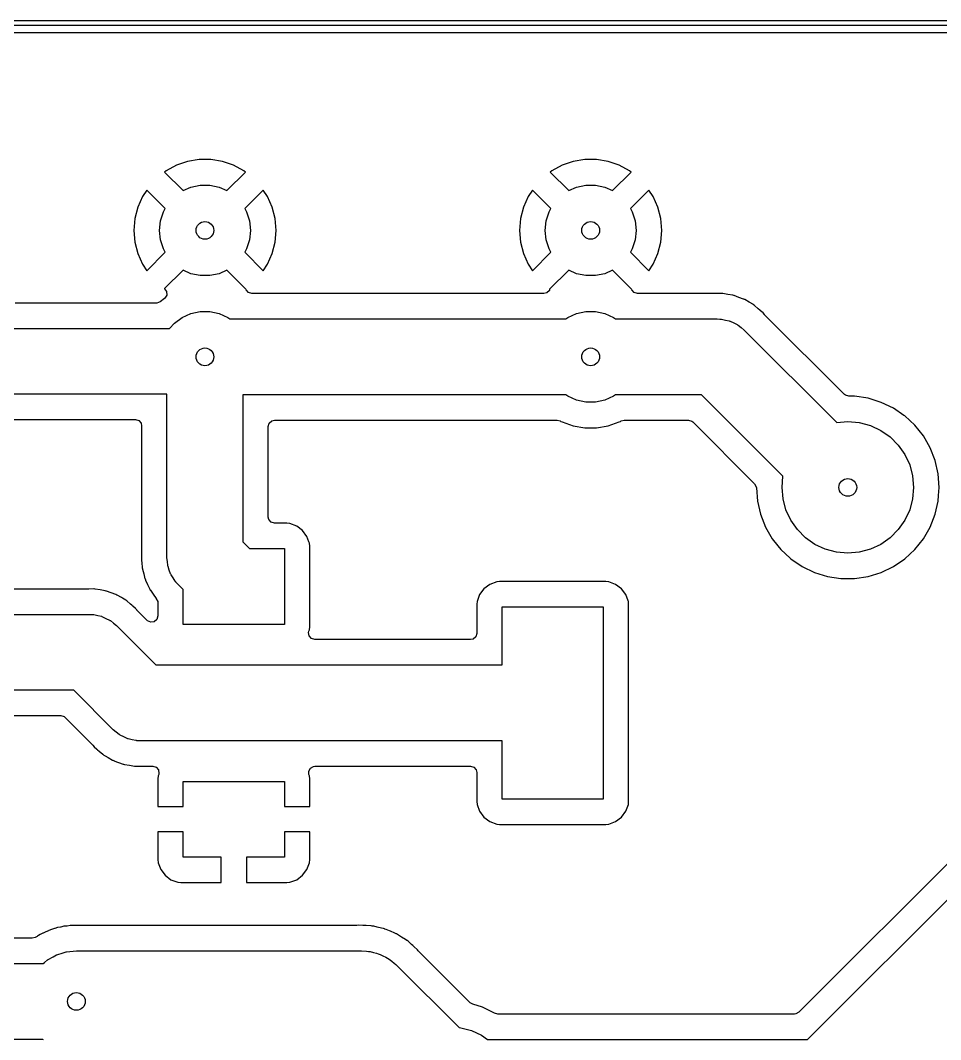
# Model space of a CAD drawing. Extents: x 132 to 232, y -86 to -36.
# Drawn here: x 192.63 to 210.81, y -55.65 to -35.51 of the extents above; entities that cross this region are included whole.
import ezdxf

# ---------------------------------------------------------------- set-up
doc = ezdxf.new("R2010")
doc.units = 0
doc.layers.add('BLACK', color=7, linetype='CONTINUOUS')

msp = doc.modelspace()

# ---------------------------------------------------------------- linework, layer by layer
at = {"layer": 'BLACK', "linetype": 'CONTINUOUS'}
for p, q in [((131.75, -35.51), (232.08, -35.51)), ((232.03, -35.61), (131.8, -35.61)), ((155.494, -35.75), (231.626, -35.75)), ((196.164, -38.26), (195.935, -38.2982)), ((196.396, -38.26), (196.164, -38.26)), ((196.625, -38.2982), (196.396, -38.26)), ((203.784, -38.26), (203.555, -38.2982)), ((204.016, -38.26), (203.784, -38.26)), ((204.245, -38.2982), (204.016, -38.26)), ((195.716, -38.3735), (195.512, -38.484)), ((195.935, -38.2982), (195.716, -38.3735)), ((195.716, -38.3735), (195.716, -38.3735)), ((196.844, -38.3735), (196.625, -38.2982)), ((197.048, -38.4839), (196.844, -38.3735)), ((196.844, -38.3735), (196.844, -38.3735)), ((203.336, -38.3735), (203.132, -38.484)), ((203.555, -38.2982), (203.336, -38.3735)), ((203.336, -38.3735), (203.336, -38.3735)), ((204.464, -38.3735), (204.245, -38.2982)), ((204.668, -38.4839), (204.464, -38.3735)), ((204.464, -38.3735), (204.464, -38.3735)), ((195.512, -38.484), (195.481, -38.5076)), ((195.481, -38.5076), (195.481, -38.5076)), ((195.481, -38.5076), (195.847, -38.8731)), ((196.713, -38.8731), (197.079, -38.5076)), ((197.079, -38.5076), (197.048, -38.4839)), ((197.079, -38.5076), (197.079, -38.5076)), ((203.132, -38.484), (203.101, -38.5076)), ((203.101, -38.5076), (203.101, -38.5076)), ((203.101, -38.5076), (203.467, -38.8731)), ((204.333, -38.8731), (204.699, -38.5076)), ((204.699, -38.5076), (204.668, -38.4839)), ((204.699, -38.5076), (204.699, -38.5076)), ((195.129, -38.8624), (195.045, -38.9914)), ((195.495, -39.2289), (195.129, -38.8624)), ((195.847, -38.8731), (196.002, -38.804)), ((196.002, -38.804), (196.186, -38.7649)), ((196.186, -38.7649), (196.374, -38.7649)), ((196.374, -38.7649), (196.558, -38.804)), ((196.558, -38.804), (196.713, -38.8731)), ((197.431, -38.8624), (197.065, -39.2289)), ((197.515, -38.9914), (197.431, -38.8624)), ((202.749, -38.8624), (202.665, -38.9914)), ((203.115, -39.2289), (202.749, -38.8624)), ((203.467, -38.8731), (203.622, -38.804)), ((203.622, -38.804), (203.806, -38.7649)), ((203.806, -38.7649), (203.994, -38.7649)), ((203.994, -38.7649), (204.178, -38.804)), ((204.178, -38.804), (204.333, -38.8731)), ((205.051, -38.8624), (204.685, -39.2289)), ((205.135, -38.9914), (205.051, -38.8624)), ((195.045, -38.9914), (194.951, -39.2039)), ((195.045, -38.9914), (195.045, -38.9914)), ((197.609, -39.2039), (197.515, -38.9914)), ((202.665, -38.9914), (202.571, -39.2039)), ((202.665, -38.9914), (202.665, -38.9914)), ((205.229, -39.2039), (205.135, -38.9914)), ((194.951, -39.2039), (194.894, -39.4288)), ((195.458, -39.2939), (195.495, -39.2289)), ((197.065, -39.2289), (197.102, -39.2939)), ((197.666, -39.4288), (197.609, -39.2039)), ((202.571, -39.2039), (202.514, -39.4288)), ((203.078, -39.2939), (203.115, -39.2289)), ((204.685, -39.2289), (204.722, -39.2939)), ((205.286, -39.4288), (205.229, -39.2039)), ((194.894, -39.4288), (194.875, -39.66)), ((195.38, -39.66), (195.4, -39.4729)), ((195.4, -39.4729), (195.458, -39.2939)), ((197.102, -39.2939), (197.16, -39.4729)), ((197.16, -39.4729), (197.18, -39.66)), ((197.685, -39.66), (197.666, -39.4288)), ((202.514, -39.4288), (202.495, -39.66)), ((203, -39.66), (203.02, -39.4729)), ((203.02, -39.4729), (203.078, -39.2939)), ((204.722, -39.2939), (204.78, -39.4729)), ((204.78, -39.4729), (204.8, -39.66)), ((205.305, -39.66), (205.286, -39.4288)), ((194.875, -39.66), (194.875, -39.66)), ((194.875, -39.66), (194.894, -39.8912)), ((195.4, -39.8471), (195.38, -39.66)), ((197.18, -39.66), (197.16, -39.8471)), ((197.666, -39.8912), (197.685, -39.66)), ((197.685, -39.66), (197.685, -39.66)), ((202.495, -39.66), (202.495, -39.66)), ((202.495, -39.66), (202.514, -39.8912)), ((203.02, -39.8471), (203, -39.66)), ((204.8, -39.66), (204.78, -39.8471)), ((205.286, -39.8912), (205.305, -39.66)), ((205.305, -39.66), (205.305, -39.66)), ((195.458, -40.0261), (195.4, -39.8471)), ((197.16, -39.8471), (197.102, -40.0261)), ((203.078, -40.0261), (203.02, -39.8471)), ((204.78, -39.8471), (204.722, -40.0261)), ((194.894, -39.8912), (194.951, -40.1161)), ((195.495, -40.0911), (195.458, -40.0261)), ((197.102, -40.0261), (197.065, -40.0911)), ((197.609, -40.1161), (197.666, -39.8912)), ((202.514, -39.8912), (202.571, -40.1161)), ((203.115, -40.0911), (203.078, -40.0261)), ((204.722, -40.0261), (204.685, -40.0911)), ((205.229, -40.1161), (205.286, -39.8912)), ((194.951, -40.1161), (195.045, -40.3286)), ((195.129, -40.4576), (195.495, -40.0911)), ((197.065, -40.0911), (197.431, -40.4576)), ((197.515, -40.3286), (197.609, -40.1161)), ((202.571, -40.1161), (202.665, -40.3286)), ((202.749, -40.4576), (203.115, -40.0911)), ((204.685, -40.0911), (205.051, -40.4576)), ((205.135, -40.3286), (205.229, -40.1161)), ((195.045, -40.3286), (195.129, -40.4576)), ((195.847, -40.4469), (195.481, -40.8124)), ((196.002, -40.516), (195.847, -40.4469)), ((196.713, -40.4469), (196.558, -40.516)), ((197.089, -40.8228), (196.713, -40.4469)), ((197.431, -40.4576), (197.515, -40.3286)), ((202.665, -40.3286), (202.749, -40.4576)), ((203.467, -40.4469), (203.088, -40.8253)), ((203.622, -40.516), (203.467, -40.4469)), ((204.333, -40.4469), (204.178, -40.516)), ((204.709, -40.8228), (204.333, -40.4469)), ((205.051, -40.4576), (205.135, -40.3286)), ((196.186, -40.5551), (196.002, -40.516)), ((196.374, -40.5551), (196.186, -40.5551)), ((196.558, -40.516), (196.374, -40.5551)), ((203.806, -40.5551), (203.622, -40.516)), ((203.994, -40.5551), (203.806, -40.5551)), ((204.178, -40.516), (203.994, -40.5551)), ((195.481, -40.8124), (195.481, -40.8128)), ((195.481, -40.8128), (195.521, -40.8685)), ((195.521, -40.8685), (195.525, -40.9383)), ((197.092, -40.837), (197.089, -40.8228)), ((197.138, -40.8898), (197.092, -40.837)), ((197.205, -40.9095), (197.138, -40.8898)), ((203.084, -40.8459), (203.034, -40.8949)), ((203.088, -40.8253), (203.084, -40.8459)), ((204.712, -40.837), (204.709, -40.8228)), ((204.758, -40.8898), (204.712, -40.837)), ((204.825, -40.9095), (204.758, -40.8898)), ((195.396, -41.0734), (195.331, -41.099)), ((195.481, -41.0075), (195.396, -41.0734)), ((195.49, -40.999), (195.481, -41.0075)), ((195.525, -40.9383), (195.49, -40.999)), ((202.975, -40.9095), (197.205, -40.9095)), ((203.034, -40.8949), (202.975, -40.9095)), ((206.386, -40.9095), (204.825, -40.9095)), ((206.484, -40.9073), (206.386, -40.9095)), ((206.489, -40.908), (206.484, -40.9073)), ((206.508, -40.9095), (206.489, -40.908)), ((206.513, -40.9095), (206.508, -40.9095)), ((206.609, -40.9271), (206.513, -40.9095)), ((206.513, -40.9095), (206.513, -40.9095)), ((206.707, -40.9425), (206.609, -40.9271)), ((206.711, -40.9439), (206.707, -40.9425)), ((206.707, -40.9425), (206.707, -40.9425)), ((206.73, -40.9489), (206.711, -40.9439)), ((206.734, -40.9497), (206.73, -40.9489)), ((206.826, -40.9843), (206.734, -40.9497)), ((206.734, -40.9497), (206.734, -40.9497)), ((206.919, -41.0168), (206.826, -40.9843)), ((206.923, -41.019), (206.919, -41.0168)), ((206.941, -41.0272), (206.923, -41.019)), ((206.945, -41.0288), (206.941, -41.0272)), ((207.029, -41.0793), (206.945, -41.0288)), ((206.945, -41.0288), (206.945, -41.0288)), ((207.03, -41.0798), (207.029, -41.0793)), ((207.115, -41.1279), (207.03, -41.0798)), ((195.32, -41.0995), (192.528, -41.0995)), ((195.331, -41.099), (195.32, -41.0995)), ((196.002, -41.304), (196.186, -41.2649)), ((196.186, -41.2649), (196.374, -41.2649)), ((196.374, -41.2649), (196.558, -41.304)), ((203.622, -41.304), (203.806, -41.2649)), ((203.806, -41.2649), (203.994, -41.2649)), ((203.994, -41.2649), (204.178, -41.304)), ((207.118, -41.1307), (207.115, -41.1279)), ((207.115, -41.1279), (207.115, -41.1279)), ((207.115, -41.1279), (207.115, -41.1279)), ((207.134, -41.142), (207.118, -41.1307)), ((207.138, -41.1442), (207.134, -41.142)), ((207.212, -41.209), (207.138, -41.1442)), ((207.245, -41.2361), (207.212, -41.209)), ((207.253, -41.2445), (207.245, -41.2361)), ((207.256, -41.2474), (207.253, -41.2445)), ((207.308, -41.2923), (207.256, -41.2474)), ((207.332, -41.3227), (207.308, -41.2923)), ((195.58, -41.6), (195.678, -41.4912)), ((195.678, -41.4912), (195.83, -41.3806)), ((195.83, -41.3806), (196.002, -41.304)), ((196.558, -41.304), (196.73, -41.3806)), ((196.73, -41.3806), (196.77, -41.41)), ((196.77, -41.41), (203.41, -41.41)), ((203.41, -41.41), (203.45, -41.3806)), ((203.45, -41.3806), (203.622, -41.304)), ((204.178, -41.304), (204.35, -41.3806)), ((204.35, -41.3806), (204.39, -41.41)), ((204.39, -41.41), (206.4, -41.41)), ((206.4, -41.41), (206.454, -41.4132)), ((206.454, -41.4132), (206.465, -41.4129)), ((206.465, -41.4129), (206.472, -41.4142)), ((206.472, -41.4142), (206.487, -41.4151)), ((206.487, -41.4151), (206.561, -41.4327)), ((206.561, -41.4327), (206.636, -41.4481)), ((206.636, -41.4481), (206.646, -41.4527)), ((206.646, -41.4527), (206.657, -41.4552)), ((206.657, -41.4552), (206.725, -41.4894)), ((206.725, -41.4894), (206.794, -41.5217)), ((207.336, -41.3279), (207.332, -41.3227)), ((208.912, -42.9032), (207.336, -41.3279)), ((192.269, -41.6), (195.58, -41.6)), ((206.794, -41.5217), (206.802, -41.5285)), ((206.802, -41.5285), (206.812, -41.5334)), ((206.812, -41.5334), (206.871, -41.5824)), ((206.871, -41.5824), (206.93, -41.6297)), ((206.93, -41.6297), (208.76, -43.4593)), ((195.53, -42.9), (192, -42.9)), ((195.53, -46.13), (195.53, -42.9)), ((208.932, -42.9198), (208.912, -42.9032)), ((203.41, -42.91), (197.03, -42.91)), ((197.03, -42.91), (197.03, -45.8193)), ((203.45, -42.9394), (203.41, -42.91)), ((203.622, -43.016), (203.45, -42.9394)), ((203.806, -43.0551), (203.622, -43.016)), ((203.994, -43.0551), (203.806, -43.0551)), ((204.178, -43.016), (203.994, -43.0551)), ((204.35, -42.9394), (204.178, -43.016)), ((204.39, -42.91), (204.35, -42.9394)), ((206.089, -42.91), (204.39, -42.91)), ((207.699, -44.5199), (206.089, -42.91)), ((208.999, -42.9395), (208.932, -42.9198)), ((209.115, -42.9395), (208.999, -42.9395)), ((209.382, -42.9797), (209.115, -42.9395)), ((209.115, -42.9395), (209.115, -42.9395)), ((209.64, -43.0593), (209.382, -42.9797)), ((209.382, -42.9797), (209.382, -42.9797)), ((209.883, -43.1763), (209.64, -43.0593)), ((209.64, -43.0593), (209.64, -43.0593)), ((210.088, -43.3159), (209.883, -43.1763)), ((209.883, -43.1763), (209.883, -43.1763)), ((209.883, -43.1763), (209.883, -43.1763)), ((209.883, -43.1763), (209.883, -43.1763)), ((192.028, -43.4005), (194.905, -43.4005)), ((194.905, -43.4005), (194.973, -43.4202)), ((194.973, -43.4202), (195.018, -43.473)), ((195.018, -43.473), (195.029, -43.5245)), ((197.53, -43.5345), (197.55, -43.4675)), ((197.55, -43.4675), (197.603, -43.4217)), ((197.603, -43.4217), (197.654, -43.4105)), ((197.654, -43.4105), (203.237, -43.4105)), ((203.237, -43.4105), (203.296, -43.4254)), ((203.296, -43.4254), (203.313, -43.435)), ((203.313, -43.435), (203.335, -43.4469)), ((203.335, -43.4469), (203.411, -43.473)), ((203.411, -43.473), (203.555, -43.5223)), ((204.245, -43.5223), (204.465, -43.4469)), ((204.465, -43.4469), (204.487, -43.4349)), ((204.487, -43.4349), (204.504, -43.4254)), ((204.504, -43.4254), (204.563, -43.4105)), ((204.563, -43.4105), (205.831, -43.4105)), ((205.831, -43.4105), (205.898, -43.4302)), ((205.898, -43.4302), (205.918, -43.4468)), ((205.918, -43.4468), (207.139, -44.6674)), ((208.76, -43.4593), (208.98, -43.44)), ((208.98, -43.44), (209.206, -43.4597)), ((209.206, -43.4597), (209.425, -43.5184)), ((210.106, -43.3284), (210.088, -43.3159)), ((210.304, -43.5119), (210.106, -43.3284)), ((210.472, -43.7229), (210.304, -43.5119)), ((210.304, -43.5119), (210.304, -43.5119)), ((210.304, -43.5119), (210.304, -43.5119)), ((195.029, -43.5245), (195.029, -46.0563)), ((197.53, -45.3255), (197.53, -43.5345)), ((203.555, -43.5223), (203.555, -43.5223)), ((203.555, -43.5223), (203.555, -43.5223)), ((203.555, -43.5223), (203.784, -43.5605)), ((203.784, -43.5605), (203.784, -43.5605)), ((203.784, -43.5605), (204.016, -43.5605)), ((204.016, -43.5605), (204.245, -43.5223)), ((204.016, -43.5605), (204.016, -43.5605)), ((209.425, -43.5184), (209.63, -43.6142)), ((209.63, -43.6142), (209.816, -43.7441)), ((219.38, -43.7476), (208.015, -55.1132)), ((209.816, -43.7441), (209.976, -43.9044)), ((209.976, -43.9044), (210.106, -44.09)), ((210.607, -43.9566), (210.472, -43.7229)), ((208.186, -55.65), (219.803, -44.0329)), ((210.106, -44.09), (210.202, -44.2954)), ((210.705, -44.2078), (210.607, -43.9566)), ((210.202, -44.2954), (210.26, -44.5143)), ((210.765, -44.4709), (210.705, -44.2078)), ((210.26, -44.5143), (210.28, -44.74)), ((210.765, -44.471), (210.765, -44.4709)), ((210.786, -44.74), (210.765, -44.471)), ((207.139, -44.6674), (207.172, -44.7287)), ((207.68, -44.74), (207.699, -44.5199)), ((207.172, -44.7287), (207.175, -44.7458)), ((207.175, -44.7458), (207.195, -45.0091)), ((207.7, -44.9657), (207.68, -44.74)), ((210.28, -44.74), (210.26, -44.9657)), ((210.765, -45.0091), (210.774, -44.9006)), ((210.774, -44.9006), (210.786, -44.74)), ((210.786, -44.74), (210.786, -44.74)), ((207.195, -45.0091), (207.255, -45.2722)), ((207.758, -45.1846), (207.7, -44.9657)), ((210.26, -44.9657), (210.202, -45.1846)), ((210.705, -45.2722), (210.765, -45.0091)), ((207.255, -45.2722), (207.255, -45.2722)), ((207.255, -45.2722), (207.353, -45.5234)), ((207.854, -45.39), (207.758, -45.1846)), ((210.202, -45.1846), (210.106, -45.39)), ((210.607, -45.5234), (210.705, -45.2722)), ((197.542, -45.377), (197.53, -45.3255)), ((197.587, -45.4298), (197.542, -45.377)), ((197.654, -45.4495), (197.587, -45.4298)), ((197.898, -45.4495), (197.654, -45.4495)), ((197.957, -45.4559), (197.898, -45.4495)), ((197.898, -45.4495), (197.898, -45.4495)), ((197.898, -45.4495), (197.898, -45.4495)), ((197.898, -45.4495), (197.898, -45.4495)), ((198.092, -45.5062), (197.957, -45.4559)), ((197.957, -45.4559), (197.957, -45.4559)), ((198.208, -45.5925), (198.092, -45.5062)), ((198.092, -45.5062), (198.092, -45.5062)), ((207.353, -45.5234), (207.353, -45.5234)), ((207.353, -45.5234), (207.354, -45.5239)), ((207.354, -45.5239), (207.488, -45.7571)), ((207.984, -45.5756), (207.854, -45.39)), ((210.106, -45.39), (209.976, -45.5756)), ((210.472, -45.7571), (210.607, -45.5234)), ((198.294, -45.7077), (198.208, -45.5925)), ((198.208, -45.5925), (198.208, -45.5925)), ((198.335, -45.8178), (198.294, -45.7077)), ((198.294, -45.7077), (198.294, -45.7077)), ((208.144, -45.7359), (207.984, -45.5756)), ((209.976, -45.5756), (209.816, -45.7359)), ((197.03, -45.8193), (197.161, -45.95)), ((198.344, -45.8425), (198.335, -45.8178)), ((198.35, -45.9021), (198.344, -45.8425)), ((198.35, -47.4979), (198.35, -45.9021)), ((207.488, -45.7571), (207.596, -45.8925)), ((207.596, -45.8925), (207.656, -45.9681)), ((208.33, -45.8658), (208.144, -45.7359)), ((208.535, -45.9616), (208.33, -45.8658)), ((209.63, -45.8658), (209.425, -45.9616)), ((209.816, -45.7359), (209.63, -45.8658)), ((210.304, -45.9681), (210.472, -45.7571)), ((195.028, -46.0688), (195.025, -46.1018)), ((195.025, -46.1018), (195.025, -46.1018)), ((195.025, -46.1018), (195.029, -46.17)), ((195.029, -46.0632), (195.028, -46.0688)), ((195.029, -46.0563), (195.029, -46.0632)), ((195.539, -46.2057), (195.53, -46.13)), ((197.161, -45.95), (197.85, -45.95)), ((197.85, -45.95), (197.85, -47.45)), ((207.656, -45.9681), (207.842, -46.14)), ((208.754, -46.0202), (208.535, -45.9616)), ((208.98, -46.04), (208.754, -46.0202)), ((209.206, -46.0202), (208.98, -46.04)), ((209.425, -45.9616), (209.206, -46.0202)), ((210.106, -46.1516), (210.304, -45.9681)), ((195.029, -46.17), (195.029, -46.1742)), ((195.029, -46.1742), (195.029, -46.1862)), ((195.029, -46.1862), (195.033, -46.2281)), ((195.033, -46.2281), (195.04, -46.3264)), ((195.04, -46.3264), (195.04, -46.3264)), ((195.04, -46.3264), (195.041, -46.3307)), ((195.041, -46.3307), (195.044, -46.3498)), ((195.545, -46.2817), (195.539, -46.2057)), ((195.549, -46.2921), (195.545, -46.2817)), ((195.55, -46.303), (195.549, -46.2921)), ((195.576, -46.3746), (195.55, -46.303)), ((207.842, -46.14), (207.854, -46.1516)), ((207.854, -46.1516), (208.077, -46.3037)), ((208.077, -46.3037), (208.32, -46.4207)), ((209.64, -46.4207), (209.883, -46.3037)), ((209.883, -46.3037), (210.106, -46.1516)), ((195.044, -46.3498), (195.045, -46.3542)), ((195.045, -46.3542), (195.071, -46.4492)), ((195.071, -46.4492), (195.095, -46.5447)), ((195.6, -46.447), (195.576, -46.3746)), ((195.606, -46.4563), (195.6, -46.447)), ((195.61, -46.4666), (195.606, -46.4563)), ((195.652, -46.5303), (195.61, -46.4666)), ((195.692, -46.5952), (195.652, -46.5303)), ((208.32, -46.4207), (208.578, -46.5003)), ((208.578, -46.5003), (208.578, -46.5003)), ((208.578, -46.5003), (208.578, -46.5003)), ((208.578, -46.5003), (208.845, -46.5405)), ((209.115, -46.5405), (209.382, -46.5003)), ((209.382, -46.5003), (209.64, -46.4207)), ((209.382, -46.5003), (209.382, -46.5003)), ((209.382, -46.5003), (209.382, -46.5003)), ((195.095, -46.5447), (195.097, -46.5487)), ((195.097, -46.5487), (195.103, -46.5669)), ((195.103, -46.5669), (195.105, -46.5712)), ((195.105, -46.5712), (195.105, -46.5712)), ((195.105, -46.5712), (195.147, -46.6599)), ((195.147, -46.6599), (195.188, -46.7496)), ((195.702, -46.6066), (195.692, -46.5952)), ((195.705, -46.6121), (195.702, -46.6066)), ((195.713, -46.6196), (195.705, -46.6121)), ((195.75, -46.6603), (195.713, -46.6196)), ((195.85, -46.7607), (195.75, -46.6603)), ((201.908, -46.6562), (201.792, -46.7425)), ((202.043, -46.6059), (201.908, -46.6562)), ((201.908, -46.6562), (201.908, -46.6562)), ((202.102, -46.5995), (202.043, -46.6059)), ((204.198, -46.5995), (202.102, -46.5995)), ((202.102, -46.5995), (202.102, -46.5995)), ((204.257, -46.6059), (204.198, -46.5995)), ((204.198, -46.5995), (204.198, -46.5995)), ((204.198, -46.5995), (204.198, -46.5995)), ((204.198, -46.5995), (204.198, -46.5995)), ((204.392, -46.6562), (204.257, -46.6059)), ((204.257, -46.6059), (204.257, -46.6059)), ((204.508, -46.7425), (204.392, -46.6562)), ((204.392, -46.6562), (204.392, -46.6562)), ((208.845, -46.5405), (208.845, -46.5405)), ((208.845, -46.5405), (208.845, -46.5405)), ((208.845, -46.5405), (208.845, -46.5405)), ((208.845, -46.5405), (209.115, -46.5405)), ((209.115, -46.5405), (209.115, -46.5405)), ((209.115, -46.5405), (209.115, -46.5405)), ((193.986, -46.7495), (192.274, -46.7495)), ((194.084, -46.7473), (193.986, -46.7495)), ((194.089, -46.748), (194.084, -46.7473)), ((194.108, -46.7495), (194.089, -46.748)), ((194.113, -46.7495), (194.108, -46.7495)), ((194.209, -46.7671), (194.113, -46.7495)), ((194.113, -46.7495), (194.113, -46.7495)), ((194.307, -46.7825), (194.209, -46.7671)), ((194.311, -46.7839), (194.307, -46.7825)), ((194.307, -46.7825), (194.307, -46.7825)), ((194.33, -46.7889), (194.311, -46.7839)), ((194.334, -46.7897), (194.33, -46.7889)), ((194.426, -46.8243), (194.334, -46.7897)), ((194.334, -46.7897), (194.334, -46.7897)), ((194.519, -46.8568), (194.426, -46.8243)), ((194.523, -46.859), (194.519, -46.8568)), ((194.541, -46.8672), (194.523, -46.859)), ((194.545, -46.8688), (194.541, -46.8672)), ((194.629, -46.9193), (194.545, -46.8688)), ((194.545, -46.8688), (194.545, -46.8688)), ((194.648, -46.9297), (194.629, -46.9193)), ((194.715, -46.9679), (194.648, -46.9297)), ((195.188, -46.7496), (195.188, -46.7496)), ((195.188, -46.7496), (195.19, -46.7532)), ((195.19, -46.7532), (195.2, -46.77)), ((195.2, -46.77), (195.202, -46.774)), ((195.202, -46.774), (195.202, -46.774)), ((195.202, -46.774), (195.26, -46.8537)), ((195.26, -46.8537), (195.316, -46.9347)), ((195.316, -46.9347), (195.32, -46.9389)), ((195.85, -47.45), (195.85, -46.7607)), ((201.706, -46.8577), (201.656, -46.9925)), ((201.792, -46.7425), (201.706, -46.8577)), ((201.706, -46.8577), (201.706, -46.8577)), ((201.792, -46.7425), (201.792, -46.7425)), ((204.594, -46.8577), (204.508, -46.7425)), ((204.508, -46.7425), (204.508, -46.7425)), ((204.641, -46.9842), (204.594, -46.8577)), ((204.594, -46.8577), (204.594, -46.8577)), ((194.718, -46.9707), (194.715, -46.9679)), ((194.715, -46.9679), (194.715, -46.9679)), ((194.715, -46.9679), (194.715, -46.9679)), ((194.734, -46.982), (194.718, -46.9707)), ((194.738, -46.9842), (194.734, -46.982)), ((194.812, -47.049), (194.738, -46.9842)), ((194.738, -46.9842), (194.738, -46.9842)), ((194.738, -46.9842), (194.738, -46.9842)), ((194.836, -47.0693), (194.812, -47.049)), ((194.845, -47.0761), (194.836, -47.0693)), ((194.853, -47.0845), (194.845, -47.0761)), ((194.856, -47.0874), (194.853, -47.0845)), ((194.908, -47.1323), (194.856, -47.0874)), ((194.932, -47.1627), (194.908, -47.1323)), ((195.32, -46.9389), (195.318, -46.9404)), ((195.318, -46.9404), (195.347, -46.993)), ((195.347, -46.993), (195.349, -47.0193)), ((195.349, -47.0193), (195.349, -47.2817)), ((201.65, -47.0521), (201.649, -47.0521)), ((201.649, -47.0521), (201.649, -47.6255)), ((201.656, -46.9925), (201.65, -47.0479)), ((201.65, -47.0479), (201.65, -47.0521)), ((202.15, -48.25), (202.15, -47.1)), ((202.15, -47.1), (204.15, -47.1)), ((204.15, -47.1), (204.15, -50.9)), ((204.644, -46.9925), (204.641, -46.9842)), ((204.65, -47.0521), (204.644, -46.9925)), ((204.65, -50.9479), (204.65, -47.0521)), ((191.65, -47.25), (194, -47.25)), ((194, -47.25), (194.054, -47.2532)), ((194.054, -47.2532), (194.065, -47.2529)), ((194.065, -47.2529), (194.072, -47.2542)), ((194.072, -47.2542), (194.087, -47.2551)), ((194.087, -47.2551), (194.161, -47.2727)), ((194.161, -47.2727), (194.236, -47.2881)), ((194.236, -47.2881), (194.246, -47.2927)), ((194.246, -47.2927), (194.257, -47.2952)), ((194.257, -47.2952), (194.325, -47.3294)), ((194.325, -47.3294), (194.394, -47.3617)), ((194.936, -47.1679), (194.932, -47.1627)), ((195.138, -47.3693), (194.936, -47.1679)), ((195.349, -47.2817), (195.33, -47.3487)), ((194.394, -47.3617), (194.402, -47.3685)), ((194.402, -47.3685), (194.412, -47.3734)), ((194.412, -47.3734), (194.471, -47.4224)), ((194.471, -47.4224), (194.53, -47.4697)), ((194.53, -47.4697), (195.311, -48.25)), ((195.144, -47.3754), (195.138, -47.3693)), ((195.208, -47.4044), (195.144, -47.3754)), ((195.277, -47.3945), (195.208, -47.4044)), ((195.33, -47.3487), (195.277, -47.3945)), ((197.85, -47.45), (195.85, -47.45)), ((198.344, -47.5575), (198.35, -47.4979)), ((198.328, -47.6079), (198.335, -47.5822)), ((198.338, -47.677), (198.328, -47.6079)), ((198.335, -47.5822), (198.344, -47.5575)), ((198.384, -47.7298), (198.338, -47.677)), ((198.344, -47.5575), (198.344, -47.5575)), ((198.451, -47.7495), (198.384, -47.7298)), ((201.577, -47.7383), (201.525, -47.7495)), ((201.63, -47.6925), (201.577, -47.7383)), ((201.649, -47.6255), (201.63, -47.6925)), ((201.525, -47.7495), (198.451, -47.7495)), ((195.311, -48.25), (196.85, -48.25)), ((196.85, -48.25), (197.85, -48.25)), ((197.85, -48.25), (202.15, -48.25)), ((193.689, -48.75), (191.49, -48.75)), ((194.47, -49.5303), (193.689, -48.75)), ((191.925, -49.2505), (193.431, -49.2505)), ((193.431, -49.2505), (193.498, -49.2702)), ((193.498, -49.2702), (193.518, -49.2868)), ((193.518, -49.2868), (194.064, -49.8321)), ((194.529, -49.5776), (194.47, -49.5303)), ((194.588, -49.6266), (194.529, -49.5776)), ((194.598, -49.6315), (194.588, -49.6266)), ((194.606, -49.6383), (194.598, -49.6315)), ((194.675, -49.6706), (194.606, -49.6383)), ((194.743, -49.7048), (194.675, -49.6706)), ((194.754, -49.7073), (194.743, -49.7048)), ((194.764, -49.7119), (194.754, -49.7073)), ((194.839, -49.7273), (194.764, -49.7119)), ((194.913, -49.7449), (194.839, -49.7273)), ((194.928, -49.7458), (194.913, -49.7449)), ((194.935, -49.7471), (194.928, -49.7458)), ((194.946, -49.7468), (194.935, -49.7471)), ((195, -49.75), (194.946, -49.7468)), ((195.85, -49.75), (195, -49.75)), ((196.85, -49.75), (195.85, -49.75)), ((202.15, -49.75), (196.85, -49.75)), ((202.15, -50.9), (202.15, -49.75)), ((194.064, -49.8321), (194.068, -49.8373)), ((194.068, -49.8373), (194.092, -49.8677)), ((194.092, -49.8677), (194.144, -49.9126)), ((194.144, -49.9126), (194.147, -49.9155)), ((194.147, -49.9155), (194.155, -49.9239)), ((194.155, -49.9239), (194.188, -49.951)), ((194.188, -49.951), (194.262, -50.0158)), ((194.262, -50.0158), (194.266, -50.018)), ((194.266, -50.018), (194.282, -50.0293)), ((194.282, -50.0293), (194.285, -50.0321)), ((194.285, -50.0321), (194.285, -50.0321)), ((194.285, -50.0321), (194.306, -50.0439)), ((194.306, -50.0439), (194.371, -50.0807)), ((194.371, -50.0807), (194.455, -50.1312)), ((194.455, -50.1312), (194.459, -50.1327)), ((194.459, -50.1327), (194.477, -50.141)), ((194.477, -50.141), (194.481, -50.1432)), ((194.481, -50.1432), (194.574, -50.1757)), ((194.574, -50.1757), (194.666, -50.2103)), ((194.666, -50.2103), (194.67, -50.2111)), ((194.67, -50.2111), (194.689, -50.2161)), ((194.689, -50.2161), (194.693, -50.2175)), ((194.693, -50.2175), (194.791, -50.2329)), ((194.791, -50.2329), (194.823, -50.2388)), ((194.823, -50.2388), (194.887, -50.2505)), ((194.887, -50.2505), (194.887, -50.2505)), ((194.887, -50.2505), (194.892, -50.2505)), ((194.892, -50.2505), (194.911, -50.252)), ((194.911, -50.252), (194.916, -50.2527)), ((194.916, -50.2527), (195.014, -50.2505)), ((195.014, -50.2505), (195.249, -50.2505)), ((195.249, -50.2505), (195.317, -50.2702)), ((195.317, -50.2702), (195.362, -50.323)), ((195.362, -50.323), (195.372, -50.3921)), ((198.329, -50.3481), (198.363, -50.2868)), ((198.334, -50.4178), (198.329, -50.3481)), ((198.363, -50.2868), (198.424, -50.2533)), ((198.424, -50.2533), (198.451, -50.2505)), ((198.451, -50.2505), (201.526, -50.2505)), ((201.526, -50.2505), (201.593, -50.2702)), ((201.593, -50.2702), (201.638, -50.323)), ((201.638, -50.323), (201.65, -50.3745)), ((195.356, -50.4426), (195.35, -50.5022)), ((195.35, -50.5022), (195.35, -51.05)), ((195.366, -50.4178), (195.356, -50.4426)), ((195.356, -50.4426), (195.356, -50.4426)), ((195.372, -50.3921), (195.366, -50.4178)), ((195.85, -51.05), (195.85, -50.55)), ((195.85, -50.55), (197.85, -50.55)), ((197.85, -50.55), (197.85, -51.05)), ((198.344, -50.4426), (198.334, -50.4178)), ((198.35, -50.5022), (198.344, -50.4426)), ((198.344, -50.4426), (198.344, -50.4426)), ((198.35, -51.05), (198.35, -50.5022)), ((198.35, -50.5022), (198.35, -50.5022)), ((201.65, -50.3745), (201.65, -50.9479)), ((201.65, -50.9479), (201.656, -51.0075)), ((204.15, -50.9), (202.15, -50.9)), ((204.644, -51.0075), (204.65, -50.9479)), ((195.35, -51.05), (195.85, -51.05)), ((197.85, -51.05), (198.35, -51.05)), ((201.656, -51.0075), (201.706, -51.1423)), ((201.706, -51.1423), (201.706, -51.1423)), ((201.706, -51.1423), (201.792, -51.2575)), ((204.508, -51.2575), (204.594, -51.1423)), ((204.594, -51.1423), (204.644, -51.0075)), ((201.792, -51.2575), (201.792, -51.2575)), ((201.792, -51.2575), (201.908, -51.3438)), ((201.908, -51.3438), (201.908, -51.3438)), ((201.908, -51.3438), (202.043, -51.3941)), ((204.257, -51.3941), (204.392, -51.3438)), ((204.392, -51.3438), (204.508, -51.2575)), ((195.85, -51.55), (195.35, -51.55)), ((195.35, -51.55), (195.35, -52.0978)), ((195.85, -52.05), (195.85, -51.55)), ((198.35, -51.55), (197.85, -51.55)), ((197.85, -51.55), (197.85, -52.05)), ((198.35, -52.0978), (198.35, -51.55)), ((202.043, -51.3941), (202.043, -51.3941)), ((202.043, -51.3941), (202.049, -51.3948)), ((202.049, -51.3948), (202.102, -51.4005)), ((202.102, -51.4005), (204.198, -51.4005)), ((204.198, -51.4005), (204.257, -51.3941)), ((195.35, -52.0978), (195.356, -52.1574)), ((195.356, -52.1574), (195.356, -52.1574)), ((195.356, -52.1574), (195.407, -52.2921)), ((196.6, -52.05), (195.85, -52.05)), ((196.6, -52.55), (196.6, -52.05)), ((197.85, -52.05), (197.1, -52.05)), ((197.1, -52.05), (197.1, -52.55)), ((198.293, -52.2921), (198.344, -52.1574)), ((198.344, -52.1574), (198.35, -52.0978)), ((198.344, -52.1574), (198.344, -52.1574)), ((198.35, -52.0978), (198.35, -52.0978)), ((195.407, -52.2921), (195.407, -52.2921)), ((195.407, -52.2921), (195.493, -52.4072)), ((198.207, -52.4072), (198.293, -52.2921)), ((198.293, -52.2921), (198.293, -52.2921)), ((195.493, -52.4072), (195.493, -52.4072)), ((195.493, -52.4072), (195.608, -52.4933)), ((195.608, -52.4933), (195.608, -52.4934)), ((195.608, -52.4934), (195.743, -52.5436)), ((195.743, -52.5436), (195.743, -52.5436)), ((195.743, -52.5436), (195.802, -52.55)), ((195.802, -52.55), (195.802, -52.55)), ((195.802, -52.55), (196.6, -52.55)), ((197.1, -52.55), (197.898, -52.55)), ((197.898, -52.55), (197.957, -52.5436)), ((197.898, -52.55), (197.898, -52.55)), ((197.957, -52.5436), (198.092, -52.4934)), ((197.957, -52.5436), (197.957, -52.5436)), ((198.092, -52.4933), (198.207, -52.4072)), ((198.092, -52.4934), (198.092, -52.4933)), ((198.207, -52.4072), (198.207, -52.4072)), ((193.023, -53.5758), (192.992, -53.5964)), ((193.078, -53.5518), (193.023, -53.5758)), ((193.023, -53.5758), (193.023, -53.5758)), ((193.083, -53.5496), (193.078, -53.5518)), ((193.135, -53.5212), (193.083, -53.5496)), ((193.192, -53.5018), (193.135, -53.5212)), ((193.135, -53.5212), (193.135, -53.5212)), ((193.196, -53.4999), (193.192, -53.5018)), ((193.251, -53.4759), (193.196, -53.4999)), ((193.309, -53.4613), (193.251, -53.4759)), ((193.251, -53.4759), (193.251, -53.4759)), ((193.314, -53.4598), (193.309, -53.4613)), ((193.37, -53.4404), (193.314, -53.4598)), ((193.429, -53.4306), (193.37, -53.4404)), ((193.434, -53.4295), (193.429, -53.4306)), ((193.492, -53.4149), (193.434, -53.4295)), ((193.552, -53.41), (193.492, -53.4149)), ((193.492, -53.4149), (193.492, -53.4149)), ((193.557, -53.4093), (193.552, -53.41)), ((193.616, -53.3995), (193.557, -53.4093)), ((199.273, -53.3995), (193.616, -53.3995)), ((199.281, -53.399), (199.273, -53.3995)), ((199.308, -53.3956), (199.281, -53.399)), ((199.401, -53.3995), (199.308, -53.3956)), ((199.308, -53.3956), (199.308, -53.3956)), ((199.432, -53.3995), (199.401, -53.3995)), ((199.463, -53.4021), (199.432, -53.3995)), ((199.432, -53.3995), (199.432, -53.3995)), ((199.556, -53.4059), (199.463, -53.4021)), ((199.563, -53.4073), (199.556, -53.4059)), ((199.556, -53.4059), (199.556, -53.4059)), ((199.583, -53.4115), (199.563, -53.4073)), ((199.591, -53.4126), (199.583, -53.4115)), ((199.618, -53.4149), (199.591, -53.4126)), ((199.68, -53.4306), (199.618, -53.4149)), ((199.708, -53.4378), (199.68, -53.4306)), ((199.8, -53.457), (199.708, -53.4378)), ((199.807, -53.4598), (199.8, -53.457)), ((199.825, -53.4669), (199.807, -53.4598)), ((199.832, -53.4692), (199.825, -53.4669)), ((199.859, -53.4759), (199.832, -53.4692)), ((199.927, -53.5059), (199.859, -53.4759)), ((199.859, -53.4759), (199.859, -53.4759)), ((199.859, -53.4759), (199.859, -53.4759)), ((199.944, -53.5134), (199.927, -53.5059)), ((200.031, -53.5473), (199.944, -53.5134)), ((200.055, -53.5613), (200.031, -53.5473)), ((200.062, -53.5649), (200.055, -53.5613)), ((200.087, -53.5758), (200.062, -53.5649)), ((200.105, -53.5877), (200.087, -53.5758)), ((192.867, -53.6495), (190.499, -53.6495)), ((192.926, -53.6346), (192.867, -53.6495)), ((192.965, -53.6132), (192.926, -53.6346)), ((192.969, -53.6111), (192.965, -53.6132)), ((192.973, -53.6085), (192.969, -53.6111)), ((192.992, -53.5964), (192.973, -53.6085)), ((200.165, -53.6269), (200.105, -53.5877)), ((200.245, -53.6746), (200.165, -53.6269)), ((200.266, -53.6923), (200.245, -53.6746)), ((200.272, -53.6969), (200.266, -53.6923)), ((200.295, -53.7118), (200.272, -53.6969)), ((200.332, -53.7461), (200.295, -53.7118)), ((200.363, -53.775), (200.332, -53.7461)), ((200.387, -53.7951), (200.363, -53.775)), ((193.282, -54.0166), (193.346, -53.981)), ((193.346, -53.981), (193.352, -53.9792)), ((193.352, -53.9792), (193.357, -53.9761)), ((193.357, -53.9761), (193.478, -53.9394)), ((193.478, -53.9394), (193.539, -53.9205)), ((193.539, -53.9205), (193.542, -53.9202)), ((193.542, -53.9202), (193.545, -53.9192)), ((193.545, -53.9192), (193.74, -53.9)), ((193.74, -53.9), (199.37, -53.9)), ((199.37, -53.9), (199.471, -53.9051)), ((199.471, -53.9051), (199.508, -53.9128)), ((199.508, -53.9128), (199.546, -53.9157)), ((199.546, -53.9157), (199.607, -53.9331)), ((199.607, -53.9331), (199.669, -53.9459)), ((199.669, -53.9459), (199.704, -53.9609)), ((199.704, -53.9609), (199.741, -53.9713)), ((199.741, -53.9713), (199.797, -54.0007)), ((200.409, -53.817), (200.387, -53.7951)), ((200.478, -53.8803), (200.409, -53.817)), ((200.495, -53.9018), (200.478, -53.8803)), ((200.5, -53.9076), (200.495, -53.9018)), ((201.518, -54.9258), (200.5, -53.9076)), ((190.241, -54.15), (193.085, -54.15)), ((193.085, -54.15), (193.111, -54.1287)), ((193.111, -54.1287), (193.169, -54.0792)), ((193.169, -54.0792), (193.177, -54.0747)), ((193.177, -54.0747), (193.184, -54.0685)), ((193.184, -54.0685), (193.282, -54.0166)), ((199.797, -54.0007), (199.855, -54.0257)), ((199.855, -54.0257), (199.887, -54.0474)), ((199.887, -54.0474), (199.92, -54.065)), ((199.92, -54.065), (199.969, -54.1051)), ((199.969, -54.1051), (200.021, -54.1412)), ((200.021, -54.1412), (200.048, -54.1688)), ((200.048, -54.1688), (200.077, -54.1929)), ((200.077, -54.1929), (201.3, -55.4157)), ((201.569, -54.9566), (201.518, -54.9258)), ((201.761, -55.0159), (201.569, -54.9566)), ((201.963, -55.1132), (201.761, -55.0159)), ((201.761, -55.0159), (201.761, -55.0159)), ((201.998, -55.1298), (201.963, -55.1132)), ((202.002, -55.1321), (201.998, -55.1298)), ((201.998, -55.1298), (201.998, -55.1298)), ((202.065, -55.1495), (202.002, -55.1311)), ((202.002, -55.1311), (202.002, -55.1321)), ((207.927, -55.1495), (202.065, -55.1495)), ((207.953, -55.1467), (207.927, -55.1495)), ((208.015, -55.1132), (207.953, -55.1467)), ((201.3, -55.4157), (201.337, -55.419)), ((201.337, -55.419), (201.548, -55.4754)), ((201.548, -55.4754), (201.745, -55.5675)), ((201.745, -55.5675), (201.863, -55.65)), ((193.08, -55.65), (189.93, -55.65)), ((193.089, -55.6588), (193.08, -55.65)), ((201.863, -55.65), (208.186, -55.65))]:
    msp.add_line(p, q, dxfattribs=at)
at = {"layer": 'BLACK'}
for centre in [(196.28, -39.66), (203.9, -39.66), (196.28, -42.16), (203.9, -42.16), (208.98, -44.74), (193.74, -54.9)]:
    msp.add_circle(centre, 0.175, dxfattribs=at)

doc.saveas('drawing.dxf')
